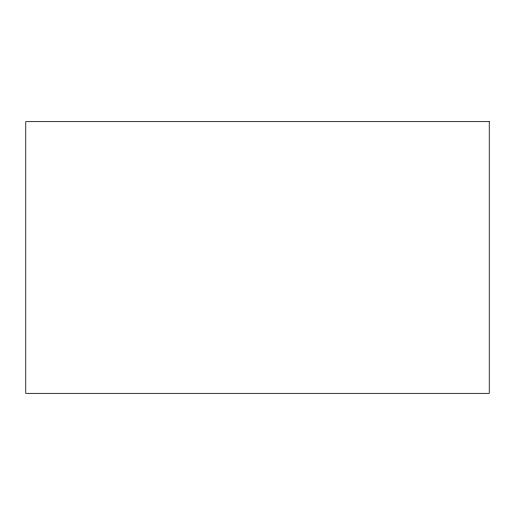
<?xml version="1.0" encoding="UTF-8"?>
<svg xmlns="http://www.w3.org/2000/svg" width="515" height="515" viewBox="0 0 515 515"><rect width="100%" height="100%" fill="white"/><g stroke="black" fill="none" stroke-linecap="round" stroke-linejoin="round"><path stroke-width="0.77" d="M489.25 121.662L25.75 121.662L25.75 393.338L489.25 393.338L489.25 121.662"/></g></svg>
